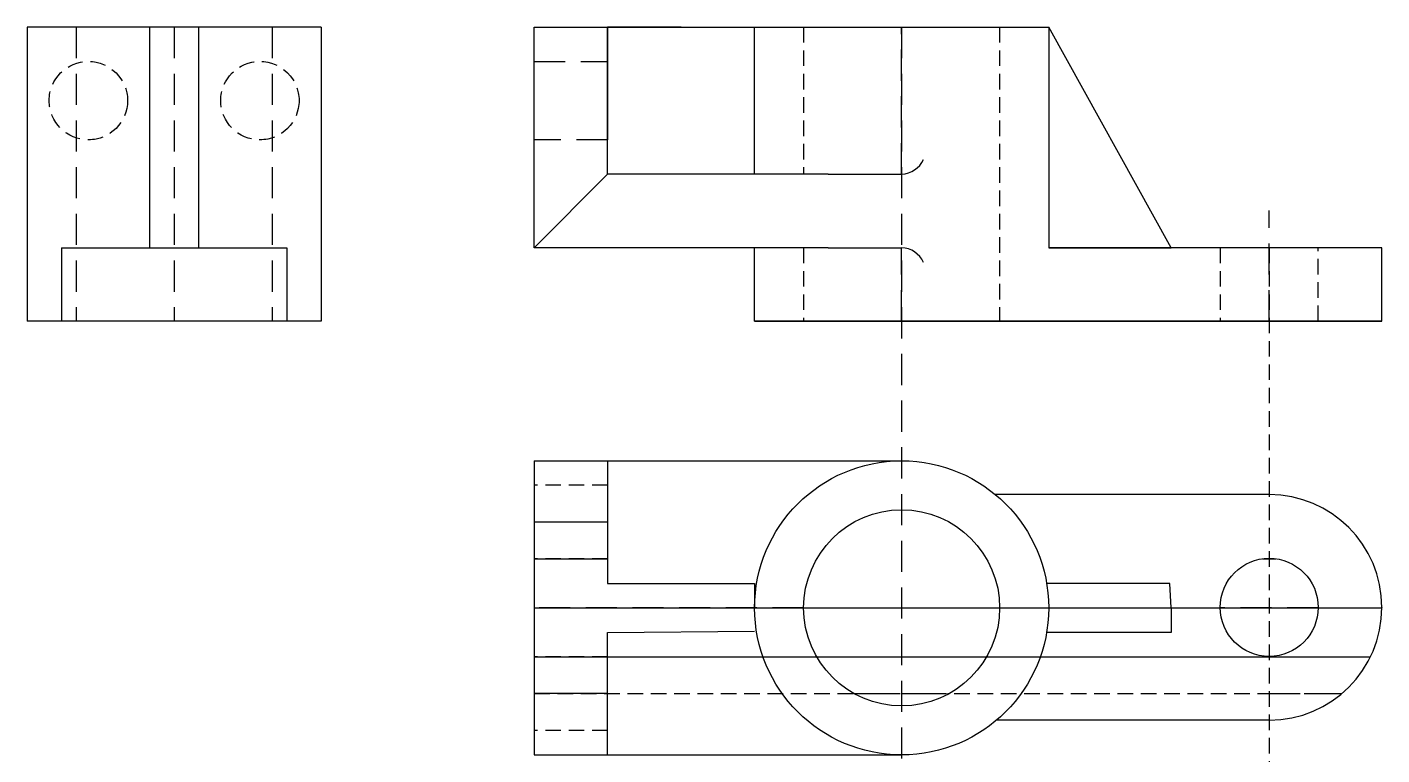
# Model space of a CAD drawing. Header units: millimetres. Extents: x 1898 to 2175, y 1159 to 1308.
import ezdxf

# ---------------------------------------------------------------- set-up
doc = ezdxf.new("R2010")
doc.units = ezdxf.units.MM
doc.linetypes.add('HIDDEN', pattern=[9.525, 6.35, -3.175])
doc.linetypes.add('HIDDEN2', pattern=[4.7625, 3.175, -1.5875])

msp = doc.modelspace()

# ---------------------------------------------------------------- linework, layer by layer
at = {"lineweight": 30}
for p, q in [((1958.1, 1307.63), (1898.1, 1307.63)), ((1898.1, 1307.63), (1898.1, 1247.63)), ((1923.1, 1307.63), (1923.1, 1262.63)), ((1933.1, 1307.63), (1933.1, 1262.63)), ((1958.1, 1307.63), (1958.1, 1247.63)), ((2001.56, 1262.63), (2001.56, 1307.63)), ((2001.56, 1307.63), (2016.56, 1307.63)), ((2001.56, 1307.63), (2106.56, 1307.63)), ((2016.56, 1277.63), (2016.56, 1307.63)), ((2016.56, 1307.63), (2016.56, 1292.63)), ((2106.56, 1307.63), (2106.56, 1262.63)), ((2131.56, 1262.63), (2106.56, 1307.63)), ((2001.56, 1292.63), (2001.56, 1300.63)), ((2016.56, 1300.63), (2016.56, 1284.63)), ((2061.56, 1277.63), (2016.56, 1277.63)), ((2061.56, 1277.63), (2076.56, 1277.63)), ((1905.1, 1262.63), (1905.1, 1247.63)), ((1905.1, 1262.63), (1951.1, 1262.63)), ((1951.1, 1262.63), (1951.1, 1247.63)), ((2061.56, 1262.63), (2001.56, 1262.63)), ((2061.56, 1262.63), (2076.56, 1262.63)), ((2174.56, 1262.63), (2106.56, 1262.63)), ((2106.56, 1262.63), (2131.56, 1262.63)), ((2174.56, 1247.63), (2174.56, 1262.63)), ((2174.56, 1247.63), (2174.56, 1262.63)), ((1958.1, 1247.63), (1898.1, 1247.63)), ((2046.56, 1247.63), (2174.56, 1247.63)), ((2174.56, 1247.63), (2046.56, 1247.63)), ((2001.56, 1219.16), (2076.56, 1219.16)), ((2001.56, 1219.16), (2001.56, 1159.16)), ((2016.56, 1219.16), (2016.56, 1194.16)), ((2151.56, 1212.26), (2095.71, 1212.26)), ((2016.56, 1194.16), (2046.56, 1194.16)), ((2131.28, 1194.16), (2106.14, 1194.16)), ((2016.56, 1184.16), (2046.56, 1184.37)), ((2131.56, 1184.16), (2106.14, 1184.16)), ((2151.56, 1166.26), (2095.93, 1166.26)), ((2001.56, 1159.16), (2016.56, 1159.16)), ((2016.56, 1159.16), (2076.56, 1159.16))]:
    msp.add_line(p, q, dxfattribs=at)
at = {"linetype": 'HIDDEN'}
for p, q in [((1908.1, 1307.63), (1908.1, 1247.63)), ((1928.1, 1307.63), (1928.1, 1247.63)), ((1948.1, 1307.63), (1948.1, 1247.63)), ((1948.1, 1307.63), (1948.1, 1247.63)), ((2076.56, 1277.63), (2076.56, 1307.63)), ((2001.56, 1300.63), (2016.56, 1300.63)), ((2016.56, 1284.63), (2001.56, 1284.63)), ((2151.56, 1247.63), (2151.56, 1270.2)), ((2076.56, 1247.63), (2076.56, 1262.63)), ((2056.56, 1189.16), (2001.56, 1189.16)), ((2161.56, 1189.16), (2141.56, 1189.16)), ((2066.88, 1171.66), (2086.24, 1171.66)), ((2151.56, 1171.66), (2166.37, 1171.66))]:
    msp.add_line(p, q, dxfattribs=at)
for p, q in [((2031.56, 1307.63), (2016.56, 1307.63)), ((2031.56, 1307.63), (2056.56, 1307.63)), ((2056.56, 1307.63), (2076.56, 1307.63)), ((2076.56, 1307.63), (2106.56, 1307.63)), ((2001.56, 1262.63), (2016.56, 1277.63)), ((2161.56, 1262.63), (2141.56, 1262.63)), ((2046.56, 1247.63), (2076.56, 1247.63)), ((2096.56, 1247.63), (2106.56, 1247.63)), ((2141.56, 1247.63), (2151.56, 1247.63)), ((2174.56, 1247.63), (2151.56, 1247.63)), ((2174.56, 1247.63), (2161.56, 1247.63)), ((2001.56, 1219.16), (2076.56, 1219.16)), ((2016.56, 1206.66), (2001.56, 1206.66)), ((2001.56, 1199.16), (2016.56, 1199.16)), ((2150.19, 1199.16), (2152.93, 1199.16)), ((2046.56, 1194.16), (2046.56, 1189.16)), ((2131.56, 1189.16), (2131.28, 1194.16)), ((2001.56, 1189.16), (2174.56, 1189.16)), ((2131.56, 1189.16), (2131.56, 1184.16)), ((2174.56, 1189.29), (2174.56, 1189.23)), ((2016.56, 1159.16), (2016.56, 1184.16)), ((2001.56, 1179.16), (2172.23, 1179.16)), ((2016.56, 1171.66), (2001.56, 1171.66)), ((2001.56, 1159.16), (2076.56, 1159.16))]:
    msp.add_line(p, q)
at = {"linetype": 'Continuous', "lineweight": 30}
for p, q in [((2046.56, 1277.63), (2046.56, 1307.63)), ((2046.56, 1247.63), (2046.56, 1262.63))]:
    msp.add_line(p, q, dxfattribs=at)
at = {"linetype": 'HIDDEN2'}
for p, q in [((2056.56, 1307.63), (2056.56, 1277.63)), ((2096.56, 1307.63), (2096.56, 1247.63)), ((2056.56, 1262.63), (2056.56, 1247.63)), ((2141.56, 1262.63), (2141.56, 1247.63)), ((2161.56, 1247.63), (2161.56, 1262.63)), ((2016.56, 1214.16), (2001.56, 1214.16)), ((2016.56, 1199.16), (2001.56, 1199.16)), ((2016.56, 1179.16), (2001.56, 1179.16)), ((2001.56, 1171.66), (2166.37, 1171.66)), ((2001.56, 1171.66), (2166.37, 1171.66)), ((2016.56, 1164.16), (2001.56, 1164.16))]:
    msp.add_line(p, q, dxfattribs=at)
at = {"linetype": 'HIDDEN'}
msp.add_ray((2076.56, 1307.63), (0, -1), dxfattribs=at)
at = {"linetype": 'HIDDEN2'}
msp.add_ray((2151.56, 1262.63), (0, -1), dxfattribs=at)
for centre in [(1910.6, 1292.63), (1945.6, 1292.63)]:
    msp.add_circle(centre, 8, dxfattribs=at)
at = {"lineweight": 30}
for centre, radius in [((2076.56, 1189.16), 30), ((2076.56, 1189.16), 20), ((2151.56, 1189.26), 10)]:
    msp.add_circle(centre, radius, dxfattribs=at)
for centre, radius, start, end in [((2076.38, 1282.65), 5.03, 272.0692, 336.2777), ((2076.38, 1257.6), 5.03, 23.7223, 87.9308), ((2151.56, 1189.26), 23, 270, 90)]:
    msp.add_arc(centre, radius, start, end, dxfattribs=at)

doc.saveas('drawing.dxf')
